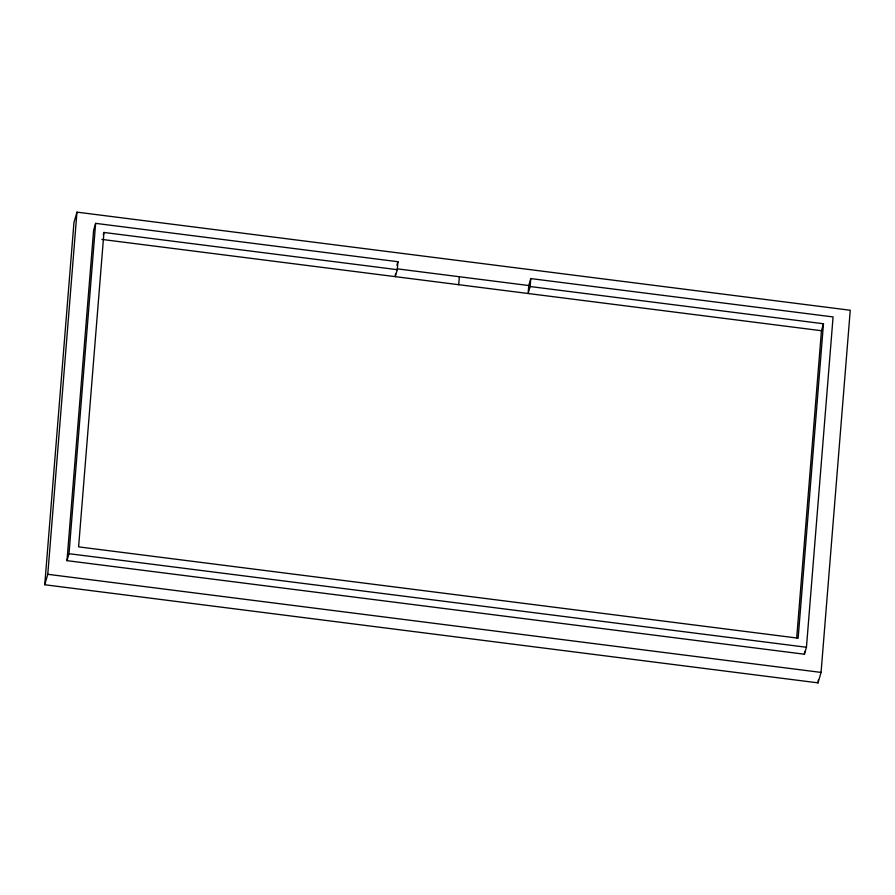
<?xml version="1.0" encoding="UTF-8"?>
<svg xmlns="http://www.w3.org/2000/svg" width="895" height="895" viewBox="0 0 895 895"><rect width="100%" height="100%" fill="white"/><g stroke="black" fill="none" stroke-linecap="round" stroke-linejoin="round"><path stroke-width="1.34" d="M44.75 584.748L73.938 222.587L76.97 212.137L850.25 310.252L821.062 672.413L818.03 682.863L44.75 584.748L47.782 574.299L76.97 212.137M530.78 278.58L530.142 286.534L528.117 293.504L528.755 285.539L530.78 278.58L833.077 316.931L806.451 647.264L804.426 654.223L66.98 560.65L93.606 230.328L95.631 223.358L397.917 261.72L397.279 269.675L395.254 276.644L395.467 273.993M66.98 560.65L69.004 553.692L95.631 223.358M397.279 269.675L103.943 232.454L78.603 546.867L798.139 638.169L823.478 323.755L530.142 286.534M458.699 284.688L459.348 276.734M796.673 638.18L821.453 330.725L823.478 323.755M804.426 654.223L804.65 651.437M818.03 682.863L818.254 680.077M103.272 234.781L103.943 232.454M396.91 265.2L397.917 261.72M397.279 268.858L528.755 285.539M101.918 239.424L821.453 330.725M69.004 553.692L806.451 647.264M47.782 574.299L821.062 672.413"/></g></svg>
